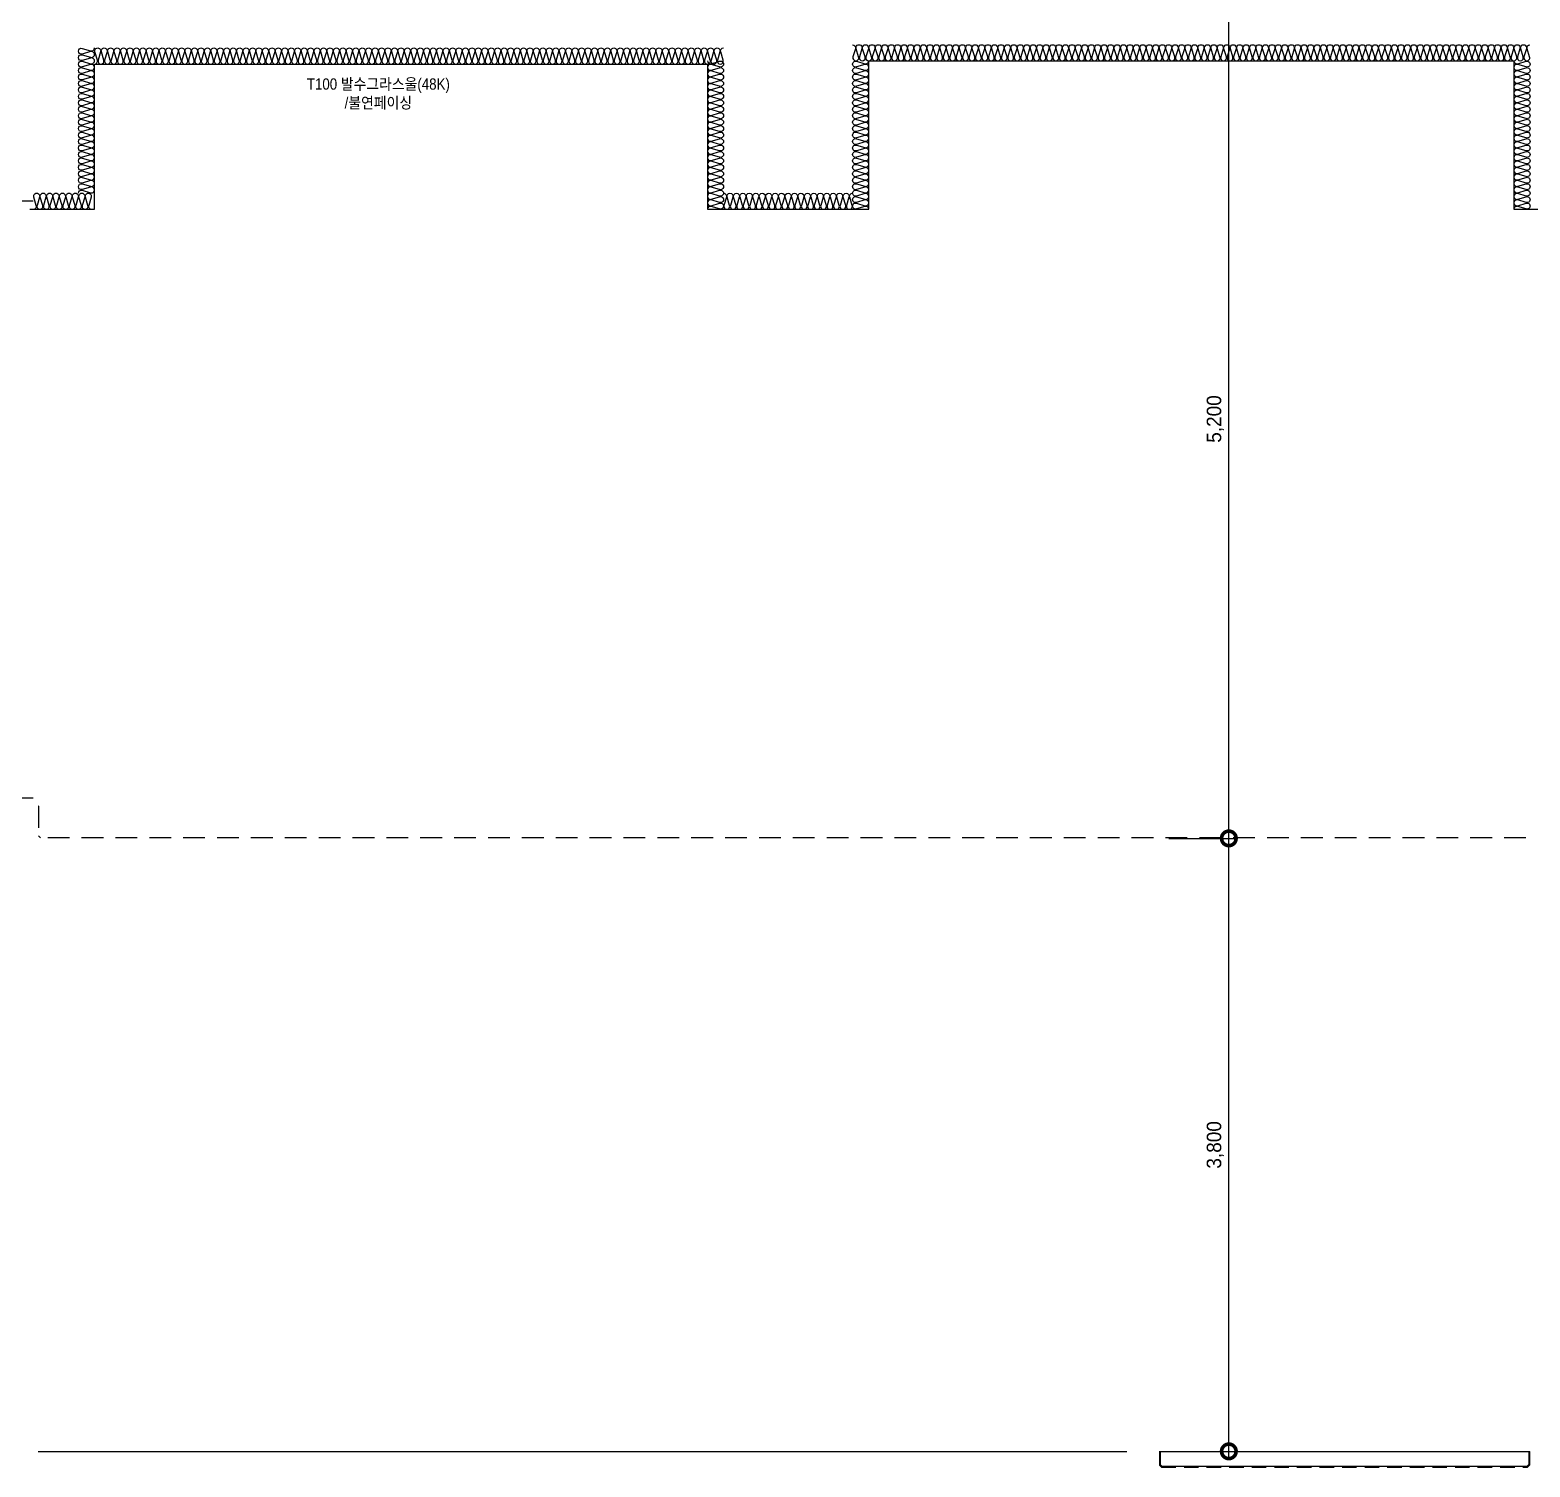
# Model space of a CAD drawing. Header units: millimetres. Extents: x 19868 to 801382, y -4805 to 85279.
# Drawn here: x 117938 to 127238, y 43582 to 52490 of the extents above; entities that cross this region are included whole.
import ezdxf
from ezdxf.enums import TextEntityAlignment as Align

# ---------------------------------------------------------------- set-up
doc = ezdxf.new("R2010")
doc.units = ezdxf.units.MM
doc.header["$LTSCALE"] = 250
doc.linetypes.add('HID', pattern=[2.8, 1.8, -1])
doc.layers.get('Defpoints').update_dxf_attribs({"color": 151})
for name, color, linetype in [('A-ETC-8', 8, 'Continuous'), ('A-FIN', 6, 'Continuous'), ('A-FIN-8', 8, 'Continuous'), ('A-WP', 1, 'HID'), ('INSUL', 8, 'Continuous'), ('ISL', 251, 'Continuous')]:
    doc.layers.add(name, color=color, linetype=linetype)
doc.layers.add('CK', color=221, linetype='Continuous', plot=False)
doc.layers.add('NOPLOT-단열', color=225, linetype='Continuous', plot=False)
doc.styles.add('Gdim', font='')
doc.styles.get('Gdim').set_extended_font_data('Dotum')
doc.dimstyles.new('Gdim50', dxfattribs={"dimscale": 30, "dimtxt": 3, "dimasz": 6, "dimexe": 1.5, "dimexo": 2, "dimgap": 1, "dimtad": 1, "dimdec": 0, "dimzin": 0, "dimdsep": 46, "dimlunit": 6, "dimtxsty": 'Gdim', "dimblk": 'DOTSMALL', "dimcen": 1.5, "dimdle": 1.5, "dimclrd": 256, "dimclre": 256, "dimclrt": 256, "dimazin": 0, "dimtfac": 1, "dimtdec": 0, "dimtix": 1, "dimtmove": 2, "dimatfit": 3, "dimldrblk": 'DOTSMALL', "dimfxl": 1.5, "dimtolj": 1, "dimtzin": 0, "dimlwd": -1, "dimlwe": -1, "dimarcsym": 1})

# ---------------------------------------------------------------- blocks, each defined once
blk = doc.blocks.new('_DotSmall')
at = {"color": 0, "linetype": 'ByBlock', "const_width": 0.5}
blk.add_lwpolyline([(-0.0625, 0, 1), (0.0625, 0, 1)], format="xyb", close=True, dxfattribs=at)
blk = doc.blocks.new('*D52')
at = {"layer": 'CK', "transparency": 16777216}
for p, q in [((125371, 43633.9), (125371, 47523.9)), ((124998.2, 47478.9), (125416, 47478.9)), ((124998.2, 43678.9), (125416, 43678.9))]:
    blk.add_line(p, q, dxfattribs=at)
at = {"layer": 'Defpoints', "color": 0, "transparency": 16777216}
for p in [(124938.2, 47478.9), (125371, 47478.9), (124938.2, 43678.9)]:
    blk.add_point(p, dxfattribs=at)
at = {"layer": 'CK', "transparency": 16777216, "xscale": 180, "yscale": 180, "zscale": 180}
for p, rotation in [((125371, 47478.9), 90), ((125371, 43678.9), 270)]:
    blk.add_blockref('_DotSmall', p, dxfattribs=dict(at, rotation=rotation))
at = {"layer": 'CK', "transparency": 16777216, "insert": (125287.2, 45578.9), "char_height": 90, "attachment_point": 5, "rotation": 90, "style": 'Gdim'}
blk.add_mtext('\\A1;3,800', dxfattribs=at)
blk = doc.blocks.new('*D55')
at = {"layer": 'CK', "transparency": 16777216}
for p, q in [((124998.2, 52678.9), (125416, 52678.9)), ((125371, 47433.9), (125371, 52723.9)), ((124998.2, 47478.9), (125416, 47478.9))]:
    blk.add_line(p, q, dxfattribs=at)
at = {"layer": 'Defpoints', "color": 0, "transparency": 16777216}
for p in [(124938.2, 52678.9), (125371, 52678.9), (124938.2, 47478.9)]:
    blk.add_point(p, dxfattribs=at)
at = {"layer": 'CK', "transparency": 16777216, "xscale": 180, "yscale": 180, "zscale": 180}
for p, rotation in [((125371, 52678.9), 90), ((125371, 47478.9), 270)]:
    blk.add_blockref('_DotSmall', p, dxfattribs=dict(at, rotation=rotation))
at = {"layer": 'CK', "transparency": 16777216, "insert": (125287.2, 50078.9), "char_height": 90, "attachment_point": 5, "rotation": 90, "style": 'Gdim'}
blk.add_mtext('\\A1;5,200', dxfattribs=at)
blk = doc.blocks.new('그릴_3.8')
at = {"layer": 'INSUL'}
for p, q in [((-220, 3750), (20, 3750)), ((-220, 50), (20, 50))]:
    blk.add_line(p, q, dxfattribs=at)

msp = doc.modelspace()

# ---------------------------------------------------------------- linework, layer by layer
at = {"layer": 'A-FIN'}
for p, q in [((117988.2, 43678.9), (124738.2, 43678.9)), ((124938.2, 43678.9), (127238.2, 43678.9))]:
    msp.add_line(p, q, dxfattribs=at)
at = {"layer": 'A-FIN-8'}
for p, q in [((124946.2, 43678.9), (124946.2, 43597.1)), ((127230.2, 43678.9), (127230.2, 43597.1)), ((124956.4, 43586.9), (124946.2, 43597.1)), ((124956.4, 43586.9), (127220, 43586.9)), ((127220, 43586.9), (127230.2, 43597.1))]:
    msp.add_line(p, q, dxfattribs=at)
at = {"layer": 'A-WP', "ltscale": 0.3}
for p, q in [((117991.2, 47678.9), (117988.2, 47678.9)), ((117991.2, 47678.9), (117988.2, 47678.9)), ((117991.2, 47678.9), (117991.2, 47494.1)), ((118003.4, 47481.9), (117991.2, 47494.1)), ((127423.1, 47481.9), (118003.4, 47481.9))]:
    msp.add_line(p, q, dxfattribs=at)
at = {"layer": 'A-WP', "ltscale": 0.2}
for p, q in [((124953.4, 43581.9), (124941.2, 43594.1)), ((124953.4, 43581.9), (127223.1, 43581.9)), ((127223.1, 43581.9), (127235.2, 43594.1))]:
    msp.add_line(p, q, dxfattribs=at)
at = {"layer": 'A-WP', "linetype": 'HID', "ltscale": 0.2}
for points in [[(124941.2, 43678.9), (124941.2, 43594.1)], [(127235.2, 43678.9), (127235.2, 43594.1)]]:
    msp.add_lwpolyline(points, dxfattribs=at)
at = {"layer": 'ISL'}
for points in [[(118238.2, 51479, -0.509267), (118262.4, 51496.6), (118314, 51481.3, 1.372593), (118314, 51516.6), (118262.4, 51501.3, -0.509267), (118238.2, 51519, -0.509267), (118262.4, 51536.6), (118314, 51521.3, 1.372593), (118314, 51556.6), (118262.4, 51541.3, -0.509267), (118238.2, 51559, -0.509267), (118262.4, 51576.6), (118314, 51561.3, 1.372593), (118314, 51596.6), (118262.4, 51581.3, -0.509267), (118238.2, 51599, -0.509267), (118262.4, 51616.6), (118314, 51601.3, 1.372593), (118314, 51636.6), (118262.4, 51621.3, -0.509267), (118238.2, 51639, -0.509267), (118262.4, 51656.6), (118314, 51641.3, 1.372593), (118314, 51676.6), (118262.4, 51661.3, -0.509267), (118238.2, 51679, -0.509267), (118262.4, 51696.6), (118314, 51681.3, 1.372593), (118314, 51716.6), (118262.4, 51701.3, -0.509267), (118238.2, 51719, -0.509267), (118262.4, 51736.6), (118314, 51721.3, 1.372593), (118314, 51756.6), (118262.4, 51741.3, -0.509267), (118238.2, 51759, -0.509267), (118262.4, 51776.6), (118314, 51761.3, 1.372593), (118314, 51796.6), (118262.4, 51781.3, -0.509267), (118238.2, 51799, -0.509267), (118262.4, 51816.6), (118314, 51801.3, 1.372593), (118314, 51836.6), (118262.4, 51821.3, -0.509267), (118238.2, 51839, -0.509267), (118262.4, 51856.6), (118314, 51841.3, 1.372593), (118314, 51876.6), (118262.4, 51861.3, -0.509267), (118238.2, 51879, -0.509267), (118262.4, 51896.6), (118314, 51881.3, 1.372593), (118314, 51916.6), (118262.4, 51901.3, -0.509267), (118238.2, 51919, -0.509267), (118262.4, 51936.6), (118314, 51921.3, 1.372593), (118314, 51956.6), (118262.4, 51941.3, -0.509267), (118238.2, 51959, -0.509267), (118262.4, 51976.6), (118314, 51961.3, 1.372593), (118314, 51996.6), (118262.4, 51981.3, -0.509267), (118238.2, 51999, -0.509267), (118262.4, 52016.6), (118314, 52001.3, 1.372593), (118314, 52036.6), (118262.4, 52021.3, -0.509267), (118238.2, 52039, -0.509267), (118262.4, 52056.6), (118314, 52041.3, 1.372593), (118314, 52076.6), (118262.4, 52061.3, -0.509267), (118238.2, 52079, -0.509267), (118262.4, 52096.6), (118314, 52081.3, 1.372593), (118314, 52116.6), (118262.4, 52101.3, -0.509267), (118238.2, 52119, -0.509267), (118262.4, 52136.6), (118314, 52121.3, 1.372593), (118314, 52156.6), (118262.4, 52141.3, -0.509267), (118238.2, 52159, -0.509267), (118262.4, 52176.6), (118314, 52161.3, 1.372593), (118314, 52196.6), (118262.4, 52181.3, -0.509267), (118238.2, 52199, -0.509267), (118262.4, 52216.6), (118314, 52201.3, 1.372593), (118314, 52236.6), (118262.4, 52221.3, -0.509267), (118238.2, 52239, -0.509267), (118262.4, 52256.6), (118314, 52241.3, 1.372593), (118314, 52276.6), (118262.4, 52261.3, -0.509267), (118238.2, 52279, -0.509267), (118262.4, 52296.6), (118314, 52281.3, 1.372593), (118314, 52316.6), (118262.4, 52301.3, -0.509267), (118238.2, 52319, -0.509267), (118262.4, 52336.6), (118314, 52321.3, 1.372593), (118314, 52356.6), (118262.4, 52341.3, -0.509267), (118238.2, 52359, -0.509267), (118262.4, 52376.6), (118314, 52361.3, 0.508361), (118338.2, 52378.9, 0.508361)], [(118338.2, 52278.9, 0.509267), (118355.9, 52303.2), (118340.6, 52354.7, -1.372593), (118375.9, 52354.7), (118360.6, 52303.2, 0.509267), (118378.2, 52278.9, 0.509267), (118395.9, 52303.2), (118380.6, 52354.7, -1.372593), (118415.9, 52354.7), (118400.6, 52303.2, 0.509267), (118418.2, 52278.9, 0.509267), (118435.9, 52303.2), (118420.6, 52354.7, -1.372593), (118455.9, 52354.7), (118440.6, 52303.2, 0.509267), (118458.2, 52278.9, 0.509267), (118475.9, 52303.2), (118460.6, 52354.7, -1.372593), (118495.9, 52354.7), (118480.6, 52303.2, 0.509267), (118498.2, 52278.9, 0.509267), (118515.9, 52303.2), (118500.6, 52354.7, -1.372593), (118535.9, 52354.7), (118520.6, 52303.2, 0.509267), (118538.2, 52278.9, 0.509267), (118555.9, 52303.2), (118540.6, 52354.7, -1.372593), (118575.9, 52354.7), (118560.6, 52303.2, 0.509267), (118578.2, 52278.9, 0.509267), (118595.9, 52303.2), (118580.6, 52354.7, -1.372593), (118615.9, 52354.7), (118600.6, 52303.2, 0.509267), (118618.2, 52278.9, 0.509267), (118635.9, 52303.2), (118620.6, 52354.7, -1.372593), (118655.9, 52354.7), (118640.6, 52303.2, 0.509267), (118658.2, 52278.9, 0.509267), (118675.9, 52303.2), (118660.6, 52354.7, -1.372593), (118695.9, 52354.7), (118680.6, 52303.2, 0.509267), (118698.2, 52278.9, 0.509267), (118715.9, 52303.2), (118700.6, 52354.7, -1.372593), (118735.9, 52354.7), (118720.6, 52303.2, 0.509267), (118738.2, 52278.9, 0.509267), (118755.9, 52303.2), (118740.6, 52354.7, -1.372593), (118775.9, 52354.7), (118760.6, 52303.2, 0.509267), (118778.2, 52278.9, 0.509267), (118795.9, 52303.2), (118780.6, 52354.7, -1.372593), (118815.9, 52354.7), (118800.6, 52303.2, 0.509267), (118818.2, 52278.9, 0.509267), (118835.9, 52303.2), (118820.6, 52354.7, -1.372593), (118855.9, 52354.7), (118840.6, 52303.2, 0.509267), (118858.2, 52278.9, 0.509267), (118875.9, 52303.2), (118860.6, 52354.7, -1.372593), (118895.9, 52354.7), (118880.6, 52303.2, 0.509267), (118898.2, 52278.9, 0.509267), (118915.9, 52303.2), (118900.6, 52354.7, -1.372593), (118935.9, 52354.7), (118920.6, 52303.2, 0.509267), (118938.2, 52278.9, 0.509267), (118955.9, 52303.2), (118940.6, 52354.7, -1.372593), (118975.9, 52354.7), (118960.6, 52303.2, 0.509267), (118978.2, 52278.9, 0.509267), (118995.9, 52303.2), (118980.6, 52354.7, -1.372593), (119015.9, 52354.7), (119000.6, 52303.2, 0.509267), (119018.2, 52278.9, 0.509267), (119035.9, 52303.2), (119020.6, 52354.7, -1.372593), (119055.9, 52354.7), (119040.6, 52303.2, 0.509267), (119058.2, 52278.9, 0.509267), (119075.9, 52303.2), (119060.6, 52354.7, -1.372593), (119095.9, 52354.7), (119080.6, 52303.2, 0.509267), (119098.2, 52278.9, 0.509267), (119115.9, 52303.2), (119100.6, 52354.7, -1.372593), (119135.9, 52354.7), (119120.6, 52303.2, 0.509267), (119138.2, 52278.9, 0.509267), (119155.9, 52303.2), (119140.6, 52354.7, -1.372593), (119175.9, 52354.7), (119160.6, 52303.2, 0.509267), (119178.2, 52278.9, 0.509267), (119195.9, 52303.2), (119180.6, 52354.7, -1.372593), (119215.9, 52354.7), (119200.6, 52303.2, 0.509267), (119218.2, 52278.9, 0.509267), (119235.9, 52303.2), (119220.6, 52354.7, -1.372593), (119255.9, 52354.7), (119240.6, 52303.2, 0.509267), (119258.2, 52278.9, 0.509267), (119275.9, 52303.2), (119260.6, 52354.7, -1.372593), (119295.9, 52354.7), (119280.6, 52303.2, 0.509267), (119298.2, 52278.9, 0.509267), (119315.9, 52303.2), (119300.6, 52354.7, -1.372593), (119335.9, 52354.7), (119320.6, 52303.2, 0.509267), (119338.2, 52278.9, 0.509267), (119355.9, 52303.2), (119340.6, 52354.7, -1.372593), (119375.9, 52354.7), (119360.6, 52303.2, 0.509267), (119378.2, 52278.9, 0.509267), (119395.9, 52303.2), (119380.6, 52354.7, -1.372593), (119415.9, 52354.7), (119400.6, 52303.2, 0.509267), (119418.2, 52278.9, 0.509267), (119435.9, 52303.2), (119420.6, 52354.7, -1.372593), (119455.9, 52354.7), (119440.6, 52303.2, 0.509267), (119458.2, 52278.9, 0.509267), (119475.9, 52303.2), (119460.6, 52354.7, -1.372593), (119495.9, 52354.7), (119480.6, 52303.2, 0.509267), (119498.2, 52278.9, 0.509267), (119515.9, 52303.2), (119500.6, 52354.7, -1.372593), (119535.9, 52354.7), (119520.6, 52303.2, 0.509267), (119538.2, 52278.9, 0.509267), (119555.9, 52303.2), (119540.6, 52354.7, -1.372593), (119575.9, 52354.7), (119560.6, 52303.2, 0.509267), (119578.2, 52278.9, 0.509267), (119595.9, 52303.2), (119580.6, 52354.7, -1.372593), (119615.9, 52354.7), (119600.6, 52303.2, 0.509267), (119618.2, 52278.9, 0.509267), (119635.9, 52303.2), (119620.6, 52354.7, -1.372593), (119655.9, 52354.7), (119640.6, 52303.2, 0.509267), (119658.2, 52278.9, 0.509267), (119675.9, 52303.2), (119660.6, 52354.7, -1.372593), (119695.9, 52354.7), (119680.6, 52303.2, 0.509267), (119698.2, 52278.9, 0.509267), (119715.9, 52303.2), (119700.6, 52354.7, -1.372593), (119735.9, 52354.7), (119720.6, 52303.2, 0.509267), (119738.2, 52278.9, 0.509267), (119755.9, 52303.2), (119740.6, 52354.7, -1.372593), (119775.9, 52354.7), (119760.6, 52303.2, 0.509267), (119778.2, 52278.9, 0.509267), (119795.9, 52303.2), (119780.6, 52354.7, -1.372593), (119815.9, 52354.7), (119800.6, 52303.2, 0.509267), (119818.2, 52278.9, 0.509267), (119835.9, 52303.2), (119820.6, 52354.7, -1.372593), (119855.9, 52354.7), (119840.6, 52303.2, 0.509267), (119858.2, 52278.9, 0.509267), (119875.9, 52303.2), (119860.6, 52354.7, -1.372593), (119895.9, 52354.7), (119880.6, 52303.2, 0.509267), (119898.2, 52278.9, 0.509267), (119915.9, 52303.2), (119900.6, 52354.7, -1.372593), (119935.9, 52354.7), (119920.6, 52303.2, 0.509267), (119938.2, 52278.9, 0.509267), (119955.9, 52303.2), (119940.6, 52354.7, -1.372593), (119975.9, 52354.7), (119960.6, 52303.2, 0.509267), (119978.2, 52278.9, 0.509267), (119995.9, 52303.2), (119980.6, 52354.7, -1.372593), (120015.9, 52354.7), (120000.6, 52303.2, 0.509267), (120018.2, 52278.9, 0.509267), (120035.9, 52303.2), (120020.6, 52354.7, -1.372593), (120055.9, 52354.7), (120040.6, 52303.2, 0.509267), (120058.2, 52278.9, 0.509267), (120075.9, 52303.2), (120060.6, 52354.7, -1.372593), (120095.9, 52354.7), (120080.6, 52303.2, 0.509267), (120098.2, 52278.9, 0.509267), (120115.9, 52303.2), (120100.6, 52354.7, -1.372593), (120135.9, 52354.7), (120120.6, 52303.2, 0.509267), (120138.2, 52278.9, 0.509267), (120155.9, 52303.2), (120140.6, 52354.7, -1.372593), (120175.9, 52354.7), (120160.6, 52303.2, 0.509267), (120178.2, 52278.9, 0.509267), (120195.9, 52303.2), (120180.6, 52354.7, -1.372593), (120215.9, 52354.7), (120200.6, 52303.2, 0.509267), (120218.2, 52278.9, 0.509267), (120235.9, 52303.2), (120220.6, 52354.7, -1.372593), (120255.9, 52354.7), (120240.6, 52303.2, 0.509267), (120258.2, 52278.9, 0.509267), (120275.9, 52303.2), (120260.6, 52354.7, -1.372593), (120295.9, 52354.7), (120280.6, 52303.2, 0.509267), (120298.2, 52278.9, 0.509267), (120315.9, 52303.2), (120300.6, 52354.7, -1.372593), (120335.9, 52354.7), (120320.6, 52303.2, 0.509267), (120338.2, 52278.9, 0.509267), (120355.9, 52303.2), (120340.6, 52354.7, -1.372593), (120375.9, 52354.7), (120360.6, 52303.2, 0.509267), (120378.2, 52278.9, 0.509267), (120395.9, 52303.2), (120380.6, 52354.7, -1.372593), (120415.9, 52354.7), (120400.6, 52303.2, 0.509267), (120418.2, 52278.9, 0.509267), (120435.9, 52303.2), (120420.6, 52354.7, -1.372593), (120455.9, 52354.7), (120440.6, 52303.2, 0.509267), (120458.2, 52278.9, 0.509267), (120475.9, 52303.2), (120460.6, 52354.7, -1.372593), (120495.9, 52354.7), (120480.6, 52303.2, 0.509267), (120498.2, 52278.9, 0.509267), (120515.9, 52303.2), (120500.6, 52354.7, -1.372593), (120535.9, 52354.7), (120520.6, 52303.2, 0.509267), (120538.2, 52278.9, 0.509267), (120555.9, 52303.2), (120540.6, 52354.7, -1.372593), (120575.9, 52354.7), (120560.6, 52303.2, 0.509267), (120578.2, 52278.9, 0.509267), (120595.9, 52303.2), (120580.6, 52354.7, -1.372593), (120615.9, 52354.7), (120600.6, 52303.2, 0.509267), (120618.2, 52278.9, 0.509267), (120635.9, 52303.2), (120620.6, 52354.7, -1.372593), (120655.9, 52354.7), (120640.6, 52303.2, 0.509267), (120658.2, 52278.9, 0.509267), (120675.9, 52303.2), (120660.6, 52354.7, -1.372593), (120695.9, 52354.7), (120680.6, 52303.2, 0.509267), (120698.2, 52278.9, 0.509267), (120715.9, 52303.2), (120700.6, 52354.7, -1.372593), (120735.9, 52354.7), (120720.6, 52303.2, 0.509267), (120738.2, 52278.9, 0.509267), (120755.9, 52303.2), (120740.6, 52354.7, -1.372593), (120775.9, 52354.7), (120760.6, 52303.2, 0.509267), (120778.2, 52278.9, 0.509267), (120795.9, 52303.2), (120780.6, 52354.7, -1.372593), (120815.9, 52354.7), (120800.6, 52303.2, 0.509267), (120818.2, 52278.9, 0.509267), (120835.9, 52303.2), (120820.6, 52354.7, -1.372593), (120855.9, 52354.7), (120840.6, 52303.2, 0.509267), (120858.2, 52278.9, 0.509267), (120875.9, 52303.2), (120860.6, 52354.7, -1.372593), (120895.9, 52354.7), (120880.6, 52303.2, 0.509267), (120898.2, 52278.9, 0.509267), (120915.9, 52303.2), (120900.6, 52354.7, -1.372593), (120935.9, 52354.7), (120920.6, 52303.2, 0.509267), (120938.2, 52278.9, 0.509267), (120955.9, 52303.2), (120940.6, 52354.7, -1.372593), (120975.9, 52354.7), (120960.6, 52303.2, 0.509267), (120978.2, 52278.9, 0.509267), (120995.9, 52303.2), (120980.6, 52354.7, -1.372593), (121015.9, 52354.7), (121000.6, 52303.2, 0.509267), (121018.2, 52278.9, 0.509267), (121035.9, 52303.2), (121020.6, 52354.7, -1.372593), (121055.9, 52354.7), (121040.6, 52303.2, 0.509267), (121058.2, 52278.9, 0.509267), (121075.9, 52303.2), (121060.6, 52354.7, -1.372593), (121095.9, 52354.7), (121080.6, 52303.2, 0.509267), (121098.2, 52278.9, 0.509267), (121115.9, 52303.2), (121100.6, 52354.7, -1.372593), (121135.9, 52354.7), (121120.6, 52303.2, 0.509267), (121138.2, 52278.9, 0.509267), (121155.9, 52303.2), (121140.6, 52354.7, -1.372593), (121175.9, 52354.7), (121160.6, 52303.2, 0.509267), (121178.2, 52278.9, 0.509267), (121195.9, 52303.2), (121180.6, 52354.7, -1.372593), (121215.9, 52354.7), (121200.6, 52303.2, 0.509267), (121218.2, 52278.9, 0.509267), (121235.9, 52303.2), (121220.6, 52354.7, -1.372593), (121255.9, 52354.7), (121240.6, 52303.2, 0.509267), (121258.2, 52278.9, 0.509267), (121275.9, 52303.2), (121260.6, 52354.7, -1.372593), (121295.9, 52354.7), (121280.6, 52303.2, 0.509267), (121298.2, 52278.9, 0.509267), (121315.9, 52303.2), (121300.6, 52354.7, -1.372593), (121335.9, 52354.7), (121320.6, 52303.2, 0.509267), (121338.2, 52278.9, 0.509267), (121355.9, 52303.2), (121340.6, 52354.7, -1.372593), (121375.9, 52354.7), (121360.6, 52303.2, 0.509267), (121378.2, 52278.9, 0.509267), (121395.9, 52303.2), (121380.6, 52354.7, -1.372593), (121415.9, 52354.7), (121400.6, 52303.2, 0.509267), (121418.2, 52278.9, 0.509267), (121435.9, 52303.2), (121420.6, 52354.7, -1.372593), (121455.9, 52354.7), (121440.6, 52303.2, 0.509267), (121458.2, 52278.9, 0.509267), (121475.9, 52303.2), (121460.6, 52354.7, -1.372593), (121495.9, 52354.7), (121480.6, 52303.2, 0.509267), (121498.2, 52278.9, 0.509267), (121515.9, 52303.2), (121500.6, 52354.7, -1.372593), (121535.9, 52354.7), (121520.6, 52303.2, 0.509267), (121538.2, 52278.9, 0.509267), (121555.9, 52303.2), (121540.6, 52354.7, -1.372593), (121575.9, 52354.7), (121560.6, 52303.2, 0.509267), (121578.2, 52278.9, 0.509267), (121595.9, 52303.2), (121580.6, 52354.7, -1.372593), (121615.9, 52354.7), (121600.6, 52303.2, 0.509267), (121618.2, 52278.9, 0.509267), (121635.9, 52303.2), (121620.6, 52354.7, -1.372593), (121655.9, 52354.7), (121640.6, 52303.2, 0.509267), (121658.2, 52278.9, 0.509267), (121675.9, 52303.2), (121660.6, 52354.7, -1.372593), (121695.9, 52354.7), (121680.6, 52303.2, 0.509267), (121698.2, 52278.9, 0.509267), (121715.9, 52303.2), (121700.6, 52354.7, -1.372593), (121735.9, 52354.7), (121720.6, 52303.2, 0.509267), (121738.2, 52278.9, 0.509267), (121755.9, 52303.2), (121740.6, 52354.7, -1.372593), (121775.9, 52354.7), (121760.6, 52303.2, 0.509267), (121778.2, 52278.9, 0.509267), (121795.9, 52303.2), (121780.6, 52354.7, -1.372593), (121815.9, 52354.7), (121800.6, 52303.2, 0.509267), (121818.2, 52278.9, 0.509267), (121835.9, 52303.2), (121820.6, 52354.7, -1.372593), (121855.9, 52354.7), (121840.6, 52303.2, 0.509267), (121858.2, 52278.9, 0.509267), (121875.9, 52303.2), (121860.6, 52354.7, -1.372593), (121895.9, 52354.7), (121880.6, 52303.2, 0.509267), (121898.2, 52278.9, 0.509267), (121915.9, 52303.2), (121900.6, 52354.7, -1.372593), (121935.9, 52354.7), (121920.6, 52303.2, 0.509267), (121938.2, 52278.9, 0.509267), (121955.9, 52303.2), (121940.6, 52354.7, -1.372593), (121975.9, 52354.7), (121960.6, 52303.2, 0.509267), (121978.2, 52278.9, 0.509267), (121995.9, 52303.2), (121980.6, 52354.7, -1.372593), (122015.9, 52354.7), (122000.6, 52303.2, 0.509267), (122018.2, 52278.9, 0.509267), (122035.9, 52303.2), (122020.6, 52354.7, -1.372593), (122055.9, 52354.7), (122040.6, 52303.2, 0.509267), (122058.2, 52278.9, 0.509267), (122075.9, 52303.2), (122060.6, 52354.7, -1.372593), (122095.9, 52354.7), (122080.6, 52303.2, 0.509267), (122098.2, 52278.9, 0.509267), (122115.9, 52303.2), (122100.6, 52354.7, -1.372593), (122135.9, 52354.7), (122120.6, 52303.2, 0.509267), (122138.2, 52278.9, 0.509267), (122155.9, 52303.2), (122140.6, 52354.7, -1.372593), (122175.9, 52354.7), (122160.6, 52303.2, 0.509267), (122178.2, 52278.9, 0.509267), (122195.9, 52303.2), (122180.6, 52354.7, -1.372593), (122215.9, 52354.7), (122200.6, 52303.2, 0.509267), (122218.2, 52278.9, 0.509267), (122235.9, 52303.2), (122220.6, 52354.7, -0.508361), (122238.2, 52378.9, -0.508361)], [(123038.2, 52398.9, -0.509039), (123055.9, 52374.7), (123040.6, 52323.2, 0.509267), (123058.2, 52298.9, 0.509267), (123075.9, 52323.2), (123060.6, 52374.7, -1.372593), (123095.9, 52374.7), (123080.6, 52323.2, 0.509267), (123098.2, 52298.9, 0.509267), (123115.9, 52323.2), (123100.6, 52374.7, -1.372593), (123135.9, 52374.7), (123120.6, 52323.2, 0.509267), (123138.2, 52298.9, 0.509267), (123155.9, 52323.2), (123140.6, 52374.7, -1.372593), (123175.9, 52374.7), (123160.6, 52323.2, 0.509267), (123178.2, 52298.9, 0.509267), (123195.9, 52323.2), (123180.6, 52374.7, -1.372593), (123215.9, 52374.7), (123200.6, 52323.2, 0.509267), (123218.2, 52298.9, 0.509267), (123235.9, 52323.2), (123220.6, 52374.7, -1.372593), (123255.9, 52374.7), (123240.6, 52323.2, 0.509267), (123258.2, 52298.9, 0.509267), (123275.9, 52323.2), (123260.6, 52374.7, -1.372593), (123295.9, 52374.7), (123280.6, 52323.2, 0.509267), (123298.2, 52298.9, 0.509267), (123315.9, 52323.2), (123300.6, 52374.7, -1.372593), (123335.9, 52374.7), (123320.6, 52323.2, 0.509267), (123338.2, 52298.9, 0.509267), (123355.9, 52323.2), (123340.6, 52374.7, -1.372593), (123375.9, 52374.7), (123360.6, 52323.2, 0.509267), (123378.2, 52298.9, 0.509267), (123395.9, 52323.2), (123380.6, 52374.7, -1.372593), (123415.9, 52374.7), (123400.6, 52323.2, 0.509267), (123418.2, 52298.9, 0.509267), (123435.9, 52323.2), (123420.6, 52374.7, -1.372593), (123455.9, 52374.7), (123440.6, 52323.2, 0.509267), (123458.2, 52298.9, 0.509267), (123475.9, 52323.2), (123460.6, 52374.7, -1.372593), (123495.9, 52374.7), (123480.6, 52323.2, 0.509267), (123498.2, 52298.9, 0.509267), (123515.9, 52323.2), (123500.6, 52374.7, -1.372593), (123535.9, 52374.7), (123520.6, 52323.2, 0.509267), (123538.2, 52298.9, 0.509267), (123555.9, 52323.2), (123540.6, 52374.7, -1.372593), (123575.9, 52374.7), (123560.6, 52323.2, 0.509267), (123578.2, 52298.9, 0.509267), (123595.9, 52323.2), (123580.6, 52374.7, -1.372593), (123615.9, 52374.7), (123600.6, 52323.2, 0.509267), (123618.2, 52298.9, 0.509267), (123635.9, 52323.2), (123620.6, 52374.7, -1.372593), (123655.9, 52374.7), (123640.6, 52323.2, 0.509267), (123658.2, 52298.9, 0.509267), (123675.9, 52323.2), (123660.6, 52374.7, -1.372593), (123695.9, 52374.7), (123680.6, 52323.2, 0.509267), (123698.2, 52298.9, 0.509267), (123715.9, 52323.2), (123700.6, 52374.7, -1.372593), (123735.9, 52374.7), (123720.6, 52323.2, 0.509267), (123738.2, 52298.9, 0.509267), (123755.9, 52323.2), (123740.6, 52374.7, -1.372593), (123775.9, 52374.7), (123760.6, 52323.2, 0.509267), (123778.2, 52298.9, 0.509267), (123795.9, 52323.2), (123780.6, 52374.7, -1.372593), (123815.9, 52374.7), (123800.6, 52323.2, 0.509267), (123818.2, 52298.9, 0.509267), (123835.9, 52323.2), (123820.6, 52374.7, -1.372593), (123855.9, 52374.7), (123840.6, 52323.2, 0.509267), (123858.2, 52298.9, 0.509267), (123875.9, 52323.2), (123860.6, 52374.7, -1.372593), (123895.9, 52374.7), (123880.6, 52323.2, 0.509267), (123898.2, 52298.9, 0.509267), (123915.9, 52323.2), (123900.6, 52374.7, -1.372593), (123935.9, 52374.7), (123920.6, 52323.2, 0.509267), (123938.2, 52298.9, 0.509267), (123955.9, 52323.2), (123940.6, 52374.7, -1.372593), (123975.9, 52374.7), (123960.6, 52323.2, 0.509267), (123978.2, 52298.9, 0.509267), (123995.9, 52323.2), (123980.6, 52374.7, -1.372593), (124015.9, 52374.7), (124000.6, 52323.2, 0.509267), (124018.2, 52298.9, 0.509267), (124035.9, 52323.2), (124020.6, 52374.7, -1.372593), (124055.9, 52374.7), (124040.6, 52323.2, 0.509267), (124058.2, 52298.9, 0.509267), (124075.9, 52323.2), (124060.6, 52374.7, -1.372593), (124095.9, 52374.7), (124080.6, 52323.2, 0.509267), (124098.2, 52298.9, 0.509267), (124115.9, 52323.2), (124100.6, 52374.7, -1.372593), (124135.9, 52374.7), (124120.6, 52323.2, 0.509267), (124138.2, 52298.9, 0.509267), (124155.9, 52323.2), (124140.6, 52374.7, -1.372593), (124175.9, 52374.7), (124160.6, 52323.2, 0.509267), (124178.2, 52298.9, 0.509267), (124195.9, 52323.2), (124180.6, 52374.7, -1.372593), (124215.9, 52374.7), (124200.6, 52323.2, 0.509267), (124218.2, 52298.9, 0.509267), (124235.9, 52323.2), (124220.6, 52374.7, -1.372593), (124255.9, 52374.7), (124240.6, 52323.2, 0.509267), (124258.2, 52298.9, 0.509267), (124275.9, 52323.2), (124260.6, 52374.7, -1.372593), (124295.9, 52374.7), (124280.6, 52323.2, 0.509267), (124298.2, 52298.9, 0.509267), (124315.9, 52323.2), (124300.6, 52374.7, -1.372593), (124335.9, 52374.7), (124320.6, 52323.2, 0.509267), (124338.2, 52298.9, 0.509267), (124355.9, 52323.2), (124340.6, 52374.7, -1.372593), (124375.9, 52374.7), (124360.6, 52323.2, 0.509267), (124378.2, 52298.9, 0.509267), (124395.9, 52323.2), (124380.6, 52374.7, -1.372593), (124415.9, 52374.7), (124400.6, 52323.2, 0.509267), (124418.2, 52298.9, 0.509267), (124435.9, 52323.2), (124420.6, 52374.7, -1.372593), (124455.9, 52374.7), (124440.6, 52323.2, 0.509267), (124458.2, 52298.9, 0.509267), (124475.9, 52323.2), (124460.6, 52374.7, -1.372593), (124495.9, 52374.7), (124480.6, 52323.2, 0.509267), (124498.2, 52298.9, 0.509267), (124515.9, 52323.2), (124500.6, 52374.7, -1.372593), (124535.9, 52374.7), (124520.6, 52323.2, 0.509267), (124538.2, 52298.9, 0.509267), (124555.9, 52323.2), (124540.6, 52374.7, -1.372593), (124575.9, 52374.7), (124560.6, 52323.2, 0.509267), (124578.2, 52298.9, 0.509267), (124595.9, 52323.2), (124580.6, 52374.7, -1.372593), (124615.9, 52374.7), (124600.6, 52323.2, 0.509267), (124618.2, 52298.9, 0.509267), (124635.9, 52323.2), (124620.6, 52374.7, -1.372593), (124655.9, 52374.7), (124640.6, 52323.2, 0.509267), (124658.2, 52298.9, 0.509267), (124675.9, 52323.2), (124660.6, 52374.7, -1.372593), (124695.9, 52374.7), (124680.6, 52323.2, 0.509267), (124698.2, 52298.9, 0.509267), (124715.9, 52323.2), (124700.6, 52374.7, -1.372593), (124735.9, 52374.7), (124720.6, 52323.2, 0.509267), (124738.2, 52298.9, 0.509267), (124755.9, 52323.2), (124740.6, 52374.7, -1.372593), (124775.9, 52374.7), (124760.6, 52323.2, 0.509267), (124778.2, 52298.9, 0.509267), (124795.9, 52323.2), (124780.6, 52374.7, -1.372593), (124815.9, 52374.7), (124800.6, 52323.2, 0.509267), (124818.2, 52298.9, 0.509267), (124835.9, 52323.2), (124820.6, 52374.7, -1.372593), (124855.9, 52374.7), (124840.6, 52323.2, 0.509267), (124858.2, 52298.9, 0.509267), (124875.9, 52323.2), (124860.6, 52374.7, -1.372593), (124895.9, 52374.7), (124880.6, 52323.2, 0.509267), (124898.2, 52298.9, 0.509267), (124915.9, 52323.2), (124900.6, 52374.7, -1.372593), (124935.9, 52374.7), (124920.6, 52323.2, 0.509267), (124938.2, 52298.9, 0.509267), (124955.9, 52323.2), (124940.6, 52374.7, -1.372593), (124975.9, 52374.7), (124960.6, 52323.2, 0.509267), (124978.2, 52298.9, 0.509267), (124995.9, 52323.2), (124980.6, 52374.7, -1.372593), (125015.9, 52374.7), (125000.6, 52323.2, 0.509267), (125018.2, 52298.9, 0.509267), (125035.9, 52323.2), (125020.6, 52374.7, -1.372593), (125055.9, 52374.7), (125040.6, 52323.2, 0.509267), (125058.2, 52298.9, 0.509267), (125075.9, 52323.2), (125060.6, 52374.7, -1.372593), (125095.9, 52374.7), (125080.6, 52323.2, 0.509267), (125098.2, 52298.9, 0.509267), (125115.9, 52323.2), (125100.6, 52374.7, -1.372593), (125135.9, 52374.7), (125120.6, 52323.2, 0.509267), (125138.2, 52298.9, 0.509267), (125155.9, 52323.2), (125140.6, 52374.7, -1.372593), (125175.9, 52374.7), (125160.6, 52323.2, 0.509267), (125178.2, 52298.9, 0.509267), (125195.9, 52323.2), (125180.6, 52374.7, -1.372593), (125215.9, 52374.7), (125200.6, 52323.2, 0.509267), (125218.2, 52298.9, 0.509267), (125235.9, 52323.2), (125220.6, 52374.7, -1.372593), (125255.9, 52374.7), (125240.6, 52323.2, 0.509267), (125258.2, 52298.9, 0.509267), (125275.9, 52323.2), (125260.6, 52374.7, -1.372593), (125295.9, 52374.7), (125280.6, 52323.2, 0.509267), (125298.2, 52298.9, 0.509267), (125315.9, 52323.2), (125300.6, 52374.7, -1.372593), (125335.9, 52374.7), (125320.6, 52323.2, 0.509267), (125338.2, 52298.9, 0.509267), (125355.9, 52323.2), (125340.6, 52374.7, -1.372593), (125375.9, 52374.7), (125360.6, 52323.2, 0.509267), (125378.2, 52298.9, 0.509267), (125395.9, 52323.2), (125380.6, 52374.7, -1.372593), (125415.9, 52374.7), (125400.6, 52323.2, 0.509267), (125418.2, 52298.9, 0.509267), (125435.9, 52323.2), (125420.6, 52374.7, -1.372593), (125455.9, 52374.7), (125440.6, 52323.2, 0.509267), (125458.2, 52298.9, 0.509267), (125475.9, 52323.2), (125460.6, 52374.7, -1.372593), (125495.9, 52374.7), (125480.6, 52323.2, 0.509267), (125498.2, 52298.9, 0.509267), (125515.9, 52323.2), (125500.6, 52374.7, -1.372593), (125535.9, 52374.7), (125520.6, 52323.2, 0.509267), (125538.2, 52298.9, 0.509267), (125555.9, 52323.2), (125540.6, 52374.7, -1.372593), (125575.9, 52374.7), (125560.6, 52323.2, 0.509267), (125578.2, 52298.9, 0.509267), (125595.9, 52323.2), (125580.6, 52374.7, -1.372593), (125615.9, 52374.7), (125600.6, 52323.2, 0.509267), (125618.2, 52298.9, 0.509267), (125635.9, 52323.2), (125620.6, 52374.7, -1.372593), (125655.9, 52374.7), (125640.6, 52323.2, 0.509267), (125658.2, 52298.9, 0.509267), (125675.9, 52323.2), (125660.6, 52374.7, -1.372593), (125695.9, 52374.7), (125680.6, 52323.2, 0.509267), (125698.2, 52298.9, 0.509267), (125715.9, 52323.2), (125700.6, 52374.7, -1.372593), (125735.9, 52374.7), (125720.6, 52323.2, 0.509267), (125738.2, 52298.9, 0.509267), (125755.9, 52323.2), (125740.6, 52374.7, -1.372593), (125775.9, 52374.7), (125760.6, 52323.2, 0.509267), (125778.2, 52298.9, 0.509267), (125795.9, 52323.2), (125780.6, 52374.7, -1.372593), (125815.9, 52374.7), (125800.6, 52323.2, 0.509267), (125818.2, 52298.9, 0.509267), (125835.9, 52323.2), (125820.6, 52374.7, -1.372593), (125855.9, 52374.7), (125840.6, 52323.2, 0.509267), (125858.2, 52298.9, 0.509267), (125875.9, 52323.2), (125860.6, 52374.7, -1.372593), (125895.9, 52374.7), (125880.6, 52323.2, 0.509267), (125898.2, 52298.9, 0.509267), (125915.9, 52323.2), (125900.6, 52374.7, -1.372593), (125935.9, 52374.7), (125920.6, 52323.2, 0.509267), (125938.2, 52298.9, 0.509267), (125955.9, 52323.2), (125940.6, 52374.7, -1.372593), (125975.9, 52374.7), (125960.6, 52323.2, 0.509267), (125978.2, 52298.9, 0.509267), (125995.9, 52323.2), (125980.6, 52374.7, -1.372593), (126015.9, 52374.7), (126000.6, 52323.2, 0.509267), (126018.2, 52298.9, 0.509267), (126035.9, 52323.2), (126020.6, 52374.7, -1.372593), (126055.9, 52374.7), (126040.6, 52323.2, 0.509267), (126058.2, 52298.9, 0.509267), (126075.9, 52323.2), (126060.6, 52374.7, -1.372593), (126095.9, 52374.7), (126080.6, 52323.2, 0.509267), (126098.2, 52298.9, 0.509267), (126115.9, 52323.2), (126100.6, 52374.7, -1.372593), (126135.9, 52374.7), (126120.6, 52323.2, 0.509267), (126138.2, 52298.9, 0.509267), (126155.9, 52323.2), (126140.6, 52374.7, -1.372593), (126175.9, 52374.7), (126160.6, 52323.2, 0.509267), (126178.2, 52298.9, 0.509267), (126195.9, 52323.2), (126180.6, 52374.7, -1.372593), (126215.9, 52374.7), (126200.6, 52323.2, 0.509267), (126218.2, 52298.9, 0.509267), (126235.9, 52323.2), (126220.6, 52374.7, -1.372593), (126255.9, 52374.7), (126240.6, 52323.2, 0.509267), (126258.2, 52298.9, 0.509267), (126275.9, 52323.2), (126260.6, 52374.7, -1.372593), (126295.9, 52374.7), (126280.6, 52323.2, 0.509267), (126298.2, 52298.9, 0.509267), (126315.9, 52323.2), (126300.6, 52374.7, -1.372593), (126335.9, 52374.7), (126320.6, 52323.2, 0.509267), (126338.2, 52298.9, 0.509267), (126355.9, 52323.2), (126340.6, 52374.7, -1.372593), (126375.9, 52374.7), (126360.6, 52323.2, 0.509267), (126378.2, 52298.9, 0.509267), (126395.9, 52323.2), (126380.6, 52374.7, -1.372593), (126415.9, 52374.7), (126400.6, 52323.2, 0.509267), (126418.2, 52298.9, 0.509267), (126435.9, 52323.2), (126420.6, 52374.7, -1.372593), (126455.9, 52374.7), (126440.6, 52323.2, 0.509267), (126458.2, 52298.9, 0.509267), (126475.9, 52323.2), (126460.6, 52374.7, -1.372593), (126495.9, 52374.7), (126480.6, 52323.2, 0.509267), (126498.2, 52298.9, 0.509267), (126515.9, 52323.2), (126500.6, 52374.7, -1.372593), (126535.9, 52374.7), (126520.6, 52323.2, 0.509267), (126538.2, 52298.9, 0.509267), (126555.9, 52323.2), (126540.6, 52374.7, -1.372593), (126575.9, 52374.7), (126560.6, 52323.2, 0.509267), (126578.2, 52298.9, 0.509267), (126595.9, 52323.2), (126580.6, 52374.7, -1.372593), (126615.9, 52374.7), (126600.6, 52323.2, 0.509267), (126618.2, 52298.9, 0.509267), (126635.9, 52323.2), (126620.6, 52374.7, -1.372593), (126655.9, 52374.7), (126640.6, 52323.2, 0.509267), (126658.2, 52298.9, 0.509267), (126675.9, 52323.2), (126660.6, 52374.7, -1.372593), (126695.9, 52374.7), (126680.6, 52323.2, 0.509267), (126698.2, 52298.9, 0.509267), (126715.9, 52323.2), (126700.6, 52374.7, -1.372593), (126735.9, 52374.7), (126720.6, 52323.2, 0.509267), (126738.2, 52298.9, 0.509267), (126755.9, 52323.2), (126740.6, 52374.7, -1.372593), (126775.9, 52374.7), (126760.6, 52323.2, 0.509267), (126778.2, 52298.9, 0.509267), (126795.9, 52323.2), (126780.6, 52374.7, -1.372593), (126815.9, 52374.7), (126800.6, 52323.2, 0.509267), (126818.2, 52298.9, 0.509267), (126835.9, 52323.2), (126820.6, 52374.7, -1.372593), (126855.9, 52374.7), (126840.6, 52323.2, 0.509267), (126858.2, 52298.9, 0.509267), (126875.9, 52323.2), (126860.6, 52374.7, -1.372593), (126895.9, 52374.7), (126880.6, 52323.2, 0.509267), (126898.2, 52298.9, 0.509267), (126915.9, 52323.2), (126900.6, 52374.7, -1.372593), (126935.9, 52374.7), (126920.6, 52323.2, 0.509267), (126938.2, 52298.9, 0.509267), (126955.9, 52323.2), (126940.6, 52374.7, -1.372593), (126975.9, 52374.7), (126960.6, 52323.2, 0.509267), (126978.2, 52298.9, 0.509267), (126995.9, 52323.2), (126980.6, 52374.7, -1.372593), (127015.9, 52374.7), (127000.6, 52323.2, 0.509267), (127018.2, 52298.9, 0.509267), (127035.9, 52323.2), (127020.6, 52374.7, -1.372593), (127055.9, 52374.7), (127040.6, 52323.2, 0.509267), (127058.2, 52298.9, 0.509267), (127075.9, 52323.2), (127060.6, 52374.7, -1.372593), (127095.9, 52374.7), (127080.6, 52323.2, 0.509267), (127098.2, 52298.9, 0.509267), (127115.9, 52323.2), (127100.6, 52374.7, -1.372593), (127135.9, 52374.7), (127120.6, 52323.2, 0.509267), (127138.2, 52298.9, 0.509267), (127155.9, 52323.2), (127140.6, 52374.7, -1.372593), (127175.9, 52374.7), (127160.6, 52323.2, 0.509267), (127178.2, 52298.9, 0.509267), (127195.9, 52323.2), (127180.6, 52374.7, -1.372593), (127215.9, 52374.7), (127200.6, 52323.2, 0.509267), (127218.2, 52298.9, 0.509267), (127235.9, 52323.2), (127220.6, 52374.7, -0.508386), (127238.2, 52398.9)], [(122138.2, 52298.9, 0.509267), (122162.4, 52281.3), (122214, 52296.6, -1.372593), (122214, 52261.3), (122162.4, 52276.6, 0.509267), (122138.2, 52258.9, 0.509267), (122162.4, 52241.3), (122214, 52256.6, -1.372593), (122214, 52221.3), (122162.4, 52236.6, 0.509267), (122138.2, 52218.9, 0.509267), (122162.4, 52201.3), (122214, 52216.6, -1.372593), (122214, 52181.3), (122162.4, 52196.6, 0.509267), (122138.2, 52178.9, 0.509267), (122162.4, 52161.3), (122214, 52176.6, -1.372593), (122214, 52141.3), (122162.4, 52156.6, 0.509267), (122138.2, 52138.9, 0.509267), (122162.4, 52121.3), (122214, 52136.6, -1.372593), (122214, 52101.3), (122162.4, 52116.6, 0.509267), (122138.2, 52098.9, 0.509267), (122162.4, 52081.3), (122214, 52096.6, -1.372593), (122214, 52061.3), (122162.4, 52076.6, 0.509267), (122138.2, 52058.9, 0.509267), (122162.4, 52041.3), (122214, 52056.6, -1.372593), (122214, 52021.3), (122162.4, 52036.6, 0.509267), (122138.2, 52018.9, 0.509267), (122162.4, 52001.3), (122214, 52016.6, -1.372593), (122214, 51981.3), (122162.4, 51996.6, 0.509267), (122138.2, 51978.9, 0.509267), (122162.4, 51961.3), (122214, 51976.6, -1.372593), (122214, 51941.3), (122162.4, 51956.6, 0.509267), (122138.2, 51938.9, 0.509267), (122162.4, 51921.3), (122214, 51936.6, -1.372593), (122214, 51901.3), (122162.4, 51916.6, 0.509267), (122138.2, 51898.9, 0.509267), (122162.4, 51881.3), (122214, 51896.6, -1.372593), (122214, 51861.3), (122162.4, 51876.6, 0.509267), (122138.2, 51858.9, 0.509267), (122162.4, 51841.3), (122214, 51856.6, -1.372593), (122214, 51821.3), (122162.4, 51836.6, 0.509267), (122138.2, 51818.9, 0.509267), (122162.4, 51801.3), (122214, 51816.6, -1.372593), (122214, 51781.3), (122162.4, 51796.6, 0.509267), (122138.2, 51778.9, 0.509267), (122162.4, 51761.3), (122214, 51776.6, -1.372593), (122214, 51741.3), (122162.4, 51756.6, 0.509267), (122138.2, 51738.9, 0.509267), (122162.4, 51721.3), (122214, 51736.6, -1.372593), (122214, 51701.3), (122162.4, 51716.6, 0.509267), (122138.2, 51698.9, 0.509267), (122162.4, 51681.3), (122214, 51696.6, -1.372593), (122214, 51661.3), (122162.4, 51676.6, 0.509267), (122138.2, 51658.9, 0.509267), (122162.4, 51641.3), (122214, 51656.6, -1.372593), (122214, 51621.3), (122162.4, 51636.6, 0.509267), (122138.2, 51618.9, 0.509267), (122162.4, 51601.3), (122214, 51616.6, -1.372593), (122214, 51581.3), (122162.4, 51596.6, 0.509267), (122138.2, 51578.9, 0.509267), (122162.4, 51561.3), (122214, 51576.6, -1.372593), (122214, 51541.3), (122162.4, 51556.6, 0.509267), (122138.2, 51538.9, 0.509267), (122162.4, 51521.3), (122214, 51536.6, -1.372593), (122214, 51501.3), (122162.4, 51516.6, 0.509267), (122138.2, 51498.9, 0.509267), (122162.4, 51481.3), (122214, 51496.6, -1.372593), (122214, 51461.3), (122162.4, 51476.6, 0.509267), (122138.2, 51458.9, 0.509267), (122162.4, 51441.3), (122214, 51456.6, -1.372593), (122214, 51421.3), (122162.4, 51436.6, 0.509267), (122138.2, 51418.9, 0.509267), (122162.4, 51401.3), (122214, 51416.6, -1.372593), (122214, 51381.3), (122162.4, 51396.6, 0.509267), (122138.2, 51378.9)], [(123138.2, 51379, 0.509267), (123114, 51396.6), (123062.4, 51381.3, -1.372593), (123062.4, 51416.6), (123114, 51401.3, 0.509267), (123138.2, 51419, 0.509267), (123114, 51436.6), (123062.4, 51421.3, -1.372593), (123062.4, 51456.6), (123114, 51441.3, 0.509267), (123138.2, 51459, 0.509267), (123114, 51476.6), (123062.4, 51461.3, -1.372593), (123062.4, 51496.6), (123114, 51481.3, 0.509267), (123138.2, 51499, 0.509267), (123114, 51516.6), (123062.4, 51501.3, -1.372593), (123062.4, 51536.6), (123114, 51521.3, 0.509267), (123138.2, 51539, 0.509267), (123114, 51556.6), (123062.4, 51541.3, -1.372593), (123062.4, 51576.6), (123114, 51561.3, 0.509267), (123138.2, 51579, 0.509267), (123114, 51596.6), (123062.4, 51581.3, -1.372593), (123062.4, 51616.6), (123114, 51601.3, 0.509267), (123138.2, 51619, 0.509267), (123114, 51636.6), (123062.4, 51621.3, -1.372593), (123062.4, 51656.6), (123114, 51641.3, 0.509267), (123138.2, 51659, 0.509267), (123114, 51676.6), (123062.4, 51661.3, -1.372593), (123062.4, 51696.6), (123114, 51681.3, 0.509267), (123138.2, 51699, 0.509267), (123114, 51716.6), (123062.4, 51701.3, -1.372593), (123062.4, 51736.6), (123114, 51721.3, 0.509267), (123138.2, 51739, 0.509267), (123114, 51756.6), (123062.4, 51741.3, -1.372593), (123062.4, 51776.6), (123114, 51761.3, 0.509267), (123138.2, 51779, 0.509267), (123114, 51796.6), (123062.4, 51781.3, -1.372593), (123062.4, 51816.6), (123114, 51801.3, 0.509267), (123138.2, 51819, 0.509267), (123114, 51836.6), (123062.4, 51821.3, -1.372593), (123062.4, 51856.6), (123114, 51841.3, 0.509267), (123138.2, 51859, 0.509267), (123114, 51876.6), (123062.4, 51861.3, -1.372593), (123062.4, 51896.6), (123114, 51881.3, 0.509267), (123138.2, 51899, 0.509267), (123114, 51916.6), (123062.4, 51901.3, -1.372593), (123062.4, 51936.6), (123114, 51921.3, 0.509267), (123138.2, 51939, 0.509267), (123114, 51956.6), (123062.4, 51941.3, -1.372593), (123062.4, 51976.6), (123114, 51961.3, 0.509267), (123138.2, 51979, 0.509267), (123114, 51996.6), (123062.4, 51981.3, -1.372593), (123062.4, 52016.6), (123114, 52001.3, 0.509267), (123138.2, 52019, 0.509267), (123114, 52036.6), (123062.4, 52021.3, -1.372593), (123062.4, 52056.6), (123114, 52041.3, 0.509267), (123138.2, 52059, 0.509267), (123114, 52076.6), (123062.4, 52061.3, -1.372593), (123062.4, 52096.6), (123114, 52081.3, 0.509267), (123138.2, 52099, 0.509267), (123114, 52116.6), (123062.4, 52101.3, -1.372593), (123062.4, 52136.6), (123114, 52121.3, 0.509267), (123138.2, 52139, 0.509267), (123114, 52156.6), (123062.4, 52141.3, -1.372593), (123062.4, 52176.6), (123114, 52161.3, 0.509267), (123138.2, 52179, 0.509267), (123114, 52196.6), (123062.4, 52181.3, -1.372593), (123062.4, 52216.6), (123114, 52201.3, 0.509267), (123138.2, 52219, 0.509267), (123114, 52236.6), (123062.4, 52221.3, -1.372593), (123062.4, 52256.6), (123114, 52241.3, 0.509267), (123138.2, 52259, 0.509267), (123114, 52276.6), (123062.4, 52261.3, -1.372593), (123062.4, 52296.6), (123114, 52281.3, 0.509267), (123138.2, 52299)], [(127138.2, 52298.9, 0.509267), (127162.5, 52281.3), (127214, 52296.6, -1.372593), (127214, 52261.3), (127162.5, 52276.6, 0.509267), (127138.2, 52258.9, 0.509267), (127162.5, 52241.3), (127214, 52256.6, -1.372593), (127214, 52221.3), (127162.5, 52236.6, 0.509267), (127138.2, 52218.9, 0.509267), (127162.5, 52201.3), (127214, 52216.6, -1.372593), (127214, 52181.3), (127162.5, 52196.6, 0.509267), (127138.2, 52178.9, 0.509267), (127162.5, 52161.3), (127214, 52176.6, -1.372593), (127214, 52141.3), (127162.5, 52156.6, 0.509267), (127138.2, 52138.9, 0.509267), (127162.5, 52121.3), (127214, 52136.6, -1.372593), (127214, 52101.3), (127162.5, 52116.6, 0.509267), (127138.2, 52098.9, 0.509267), (127162.5, 52081.3), (127214, 52096.6, -1.372593), (127214, 52061.3), (127162.5, 52076.6, 0.509267), (127138.2, 52058.9, 0.509267), (127162.5, 52041.3), (127214, 52056.6, -1.372593), (127214, 52021.3), (127162.5, 52036.6, 0.509267), (127138.2, 52018.9, 0.509267), (127162.5, 52001.3), (127214, 52016.6, -1.372593), (127214, 51981.3), (127162.5, 51996.6, 0.509267), (127138.2, 51978.9, 0.509267), (127162.5, 51961.3), (127214, 51976.6, -1.372593), (127214, 51941.3), (127162.5, 51956.6, 0.509267), (127138.2, 51938.9, 0.509267), (127162.5, 51921.3), (127214, 51936.6, -1.372593), (127214, 51901.3), (127162.5, 51916.6, 0.509267), (127138.2, 51898.9, 0.509267), (127162.5, 51881.3), (127214, 51896.6, -1.372593), (127214, 51861.3), (127162.5, 51876.6, 0.509267), (127138.2, 51858.9, 0.509267), (127162.5, 51841.3), (127214, 51856.6, -1.372593), (127214, 51821.3), (127162.5, 51836.6, 0.509267), (127138.2, 51818.9, 0.509267), (127162.5, 51801.3), (127214, 51816.6, -1.372593), (127214, 51781.3), (127162.5, 51796.6, 0.509267), (127138.2, 51778.9, 0.509267), (127162.5, 51761.3), (127214, 51776.6, -1.372593), (127214, 51741.3), (127162.5, 51756.6, 0.509267), (127138.2, 51738.9, 0.509267), (127162.5, 51721.3), (127214, 51736.6, -1.372593), (127214, 51701.3), (127162.5, 51716.6, 0.509267), (127138.2, 51698.9, 0.509267), (127162.5, 51681.3), (127214, 51696.6, -1.372593), (127214, 51661.3), (127162.5, 51676.6, 0.509267), (127138.2, 51658.9, 0.509267), (127162.5, 51641.3), (127214, 51656.6, -1.372593), (127214, 51621.3), (127162.5, 51636.6, 0.509267), (127138.2, 51618.9, 0.509267), (127162.5, 51601.3), (127214, 51616.6, -1.372593), (127214, 51581.3), (127162.5, 51596.6, 0.509267), (127138.2, 51578.9, 0.509267), (127162.5, 51561.3), (127214, 51576.6, -1.372593), (127214, 51541.3), (127162.5, 51556.6, 0.509267), (127138.2, 51538.9, 0.509267), (127162.5, 51521.3), (127214, 51536.6, -1.372593), (127214, 51501.3), (127162.5, 51516.6, 0.509267), (127138.2, 51498.9, 0.509267), (127162.5, 51481.3), (127214, 51496.6, -1.372593), (127214, 51461.3), (127162.5, 51476.6, 0.509267), (127138.2, 51458.9, 0.509267), (127162.5, 51441.3), (127214, 51456.6, -1.372593), (127214, 51421.3), (127162.5, 51436.6, 0.509267), (127138.2, 51418.9, 0.509267), (127162.5, 51401.3), (127214, 51416.6, -1.372593), (127214, 51381.3), (127162.5, 51396.6, 0.509267), (127138.2, 51378.9)], [(117959.7, 51378.9, 0.509267), (117977.3, 51403.2), (117962, 51454.7, -1.372593), (117997.3, 51454.7), (117982, 51403.2, 0.509267), (117999.7, 51378.9, 0.509267), (118017.3, 51403.2), (118002, 51454.7, -1.372593), (118037.3, 51454.7), (118022, 51403.2, 0.509267), (118039.7, 51378.9, 0.509267), (118057.3, 51403.2), (118042, 51454.7, -1.372593), (118077.3, 51454.7), (118062, 51403.2, 0.509267), (118079.7, 51378.9, 0.509267), (118097.3, 51403.2), (118082, 51454.7, -1.372593), (118117.3, 51454.7), (118102, 51403.2, 0.509267), (118119.7, 51378.9, 0.509267), (118137.3, 51403.2), (118122, 51454.7, -1.372593), (118157.3, 51454.7), (118142, 51403.2, 0.509267), (118159.7, 51378.9, 0.509267), (118177.3, 51403.2), (118162, 51454.7, -1.372593), (118197.3, 51454.7), (118182, 51403.2, 0.509267), (118199.7, 51378.9, 0.509267), (118217.3, 51403.2), (118202, 51454.7, -1.372593), (118237.3, 51454.7), (118222, 51403.2, 0.509267), (118239.7, 51378.9, 0.509267), (118257.3, 51403.2), (118242, 51454.7, -1.372593), (118277.3, 51454.7), (118262, 51403.2, 0.509267), (118279.7, 51378.9, 0.509267), (118297.3, 51403.2), (118282, 51454.7, -1.372593), (118317.3, 51454.7), (118302, 51403.2, 0.509267), (118319.7, 51378.9)], [(122238.2, 51478.9, -0.509267), (122255.9, 51454.7), (122240.6, 51403.2, 1.372593), (122275.9, 51403.2), (122260.6, 51454.7, -0.509267), (122278.2, 51478.9, -0.509267), (122295.9, 51454.7), (122280.6, 51403.2, 1.372593), (122315.9, 51403.2), (122300.6, 51454.7, -0.509267), (122318.2, 51478.9, -0.509267), (122335.9, 51454.7), (122320.6, 51403.2, 1.372593), (122355.9, 51403.2), (122340.6, 51454.7, -0.509267), (122358.2, 51478.9, -0.509267), (122375.9, 51454.7), (122360.6, 51403.2, 1.372593), (122395.9, 51403.2), (122380.6, 51454.7, -0.509267), (122398.2, 51478.9, -0.509267), (122415.9, 51454.7), (122400.6, 51403.2, 1.372593), (122435.9, 51403.2), (122420.6, 51454.7, -0.509267), (122438.2, 51478.9, -0.509267), (122455.9, 51454.7), (122440.6, 51403.2, 1.372593), (122475.9, 51403.2), (122460.6, 51454.7, -0.509267), (122478.2, 51478.9, -0.509267), (122495.9, 51454.7), (122480.6, 51403.2, 1.372593), (122515.9, 51403.2), (122500.6, 51454.7, -0.509267), (122518.2, 51478.9, -0.509267), (122535.9, 51454.7), (122520.6, 51403.2, 1.372593), (122555.9, 51403.2), (122540.6, 51454.7, -0.509267), (122558.2, 51478.9, -0.509267), (122575.9, 51454.7), (122560.6, 51403.2, 1.372593), (122595.9, 51403.2), (122580.6, 51454.7, -0.509267), (122598.2, 51478.9, -0.509267), (122615.9, 51454.7), (122600.6, 51403.2, 1.372593), (122635.9, 51403.2), (122620.6, 51454.7, -0.509267), (122638.2, 51478.9, -0.509267), (122655.9, 51454.7), (122640.6, 51403.2, 1.372593), (122675.9, 51403.2), (122660.6, 51454.7, -0.509267), (122678.2, 51478.9, -0.509267), (122695.9, 51454.7), (122680.6, 51403.2, 1.372593), (122715.9, 51403.2), (122700.6, 51454.7, -0.509267), (122718.2, 51478.9, -0.509267), (122735.9, 51454.7), (122720.6, 51403.2, 1.372593), (122755.9, 51403.2), (122740.6, 51454.7, -0.509267), (122758.2, 51478.9, -0.509267), (122775.9, 51454.7), (122760.6, 51403.2, 1.372593), (122795.9, 51403.2), (122780.6, 51454.7, -0.509267), (122798.2, 51478.9, -0.509267), (122815.9, 51454.7), (122800.6, 51403.2, 1.372593), (122835.9, 51403.2), (122820.6, 51454.7, -0.509267), (122838.2, 51478.9, -0.509267), (122855.9, 51454.7), (122840.6, 51403.2, 1.372593), (122875.9, 51403.2), (122860.6, 51454.7, -0.509267), (122878.2, 51478.9, -0.509267), (122895.9, 51454.7), (122880.6, 51403.2, 1.372593), (122915.9, 51403.2), (122900.6, 51454.7, -0.509267), (122918.2, 51478.9, -0.509267), (122935.9, 51454.7), (122920.6, 51403.2, 1.372593), (122955.9, 51403.2), (122940.6, 51454.7, -0.509267), (122958.2, 51478.9, -0.509267), (122975.9, 51454.7), (122960.6, 51403.2, 1.372593), (122995.9, 51403.2), (122980.6, 51454.7, -0.509267), (122998.2, 51478.9, -0.509267), (123015.9, 51454.7), (123000.6, 51403.2, 1.372593), (123035.9, 51403.2), (123020.6, 51454.7, -0.509267), (123038.2, 51478.9)]]:
    msp.add_lwpolyline(points, format="xyb", dxfattribs=at)
msp.add_lwpolyline([(117938.2, 51378.9), (118338.2, 51378.9), (118338.2, 52278.9), (122138.2, 52278.9), (122138.2, 51378.9), (123138.2, 51378.9), (123138.2, 52298.9), (127138.2, 52298.9), (127138.2, 51378.9), (128138.2, 51378.9), (128138.2, 52298.9), (138038.2, 52298.9), (138038.2, 51178.9), (139238.2, 51178.9), (139238.2, 52298.9), (149138.2, 52298.9), (149138.2, 51378.9), (150138.2, 51378.9), (150138.2, 52298.9), (154138.2, 52298.9), (154138.2, 51178.9), (154638.2, 51178.9)], dxfattribs=at)

# ---------------------------------------------------------------- block references
at = {"layer": 'A-ETC-8', "xscale": -1}
msp.add_blockref('그릴_3.8', (117738.2, 47678.9), dxfattribs=at)

# ---------------------------------------------------------------- texts
at = {"layer": 'NOPLOT-단열', "style": 'Gdim', "width": 0.9}
for s, p in [('T100 발수그라스울(48K)', (120098.1, 52155.5)), ('/불연페이싱', (120098.1, 52039.1))]:
    msp.add_text(s, height=70, dxfattribs=at).set_placement(p, align=Align.MIDDLE_CENTER)

# ---------------------------------------------------------------- dimensions: what is measured, and where the dimension line sits
at = {"layer": 'CK'}
for base, p1, p2, picture, middle in [((125371, 52678.9), (124938.2, 47478.9), (124938.2, 52678.9), '*D55', (125287.2, 50078.9)), ((125371, 47478.9), (124938.2, 43678.9), (124938.2, 47478.9), '*D52', (125287.2, 45578.9))]:
    dim = msp.add_linear_dim(base=base, p1=p1, p2=p2, angle=90, dimstyle='Gdim50', dxfattribs=at)
    dim.commit()
    dim.dimension.update_dxf_attribs({"geometry": picture, "text_midpoint": middle})

doc.saveas('drawing.dxf')
